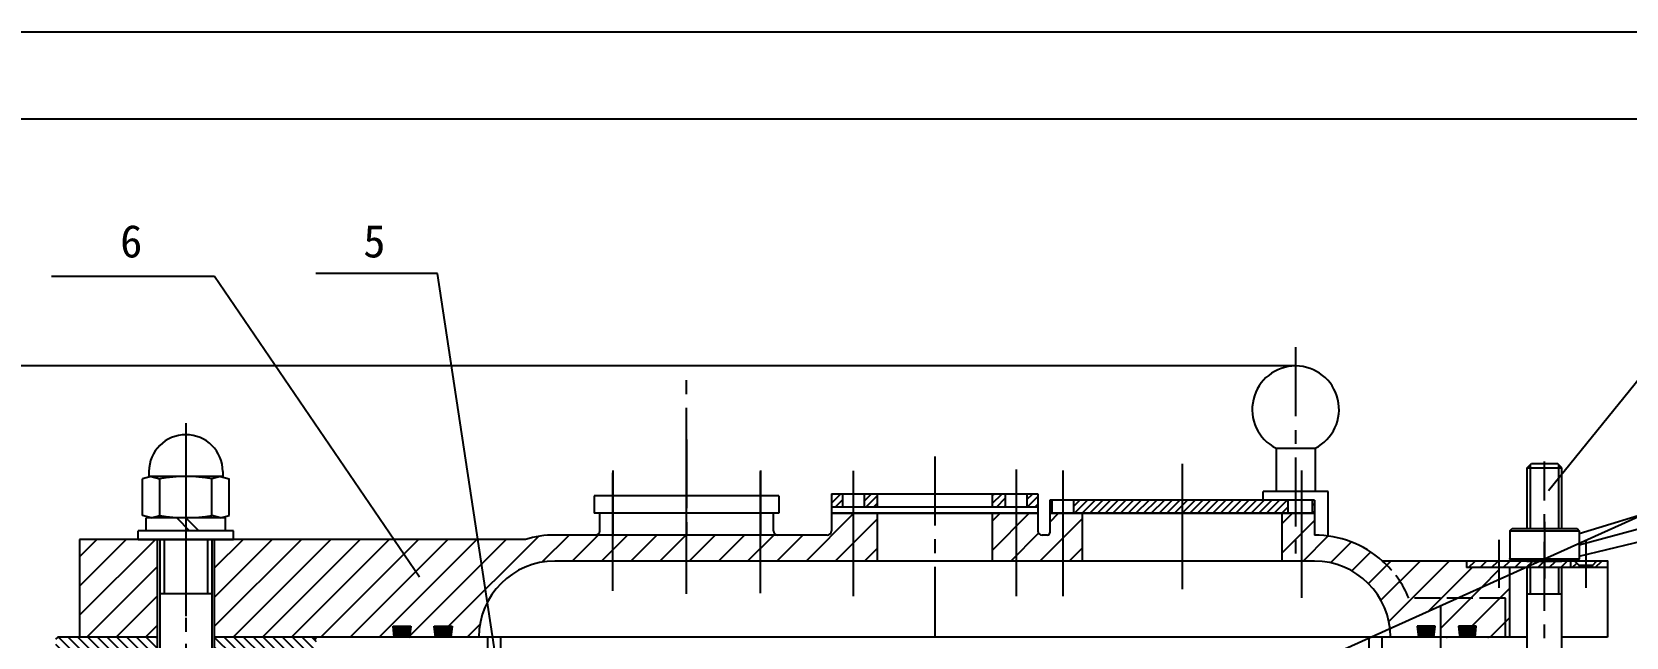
# Model space of a CAD drawing. Extents: x -2754 to 610, y -1664 to 712.
# Drawn here: x -1626 to -892, y 433 to 712 of the extents above; entities that cross this region are included whole.
import ezdxf

# ---------------------------------------------------------------- set-up
doc = ezdxf.new("R2010")
doc.units = 0
doc.linetypes.add('ACAD_ISO02W100', pattern=[15, 12, -3])
doc.linetypes.add('CENTER', pattern=[50.8, 31.75, -6.35, 6.35, -6.35])
doc.layers.get('0').update_dxf_attribs({"linetype": 'CONTINUOUS'})
doc.layers.get('DEFPOINTS').update_dxf_attribs({"linetype": 'CONTINUOUS'})
doc.layers.add('PART', color=3, linetype='CONTINUOUS')
doc.layers.add('SMPEN_THICK', color=7, linetype='CONTINUOUS')
doc.styles.get("Standard").update_dxf_attribs({"font": 'txt.shx', "height": 14})
doc.dimstyles.get("Standard").update_dxf_attribs({"dimscale": 5, "dimtxt": 4.5, "dimasz": 5.5, "dimexe": 4.25, "dimexo": 0.625, "dimgap": 2.2, "dimtad": 1, "dimdec": 4, "dimlfac": -1, "dimdsep": 46, "dimlunit": 6, "dimtxsty": 'Standard', "dimcen": 2.5, "dimclrd": 2, "dimclre": 2, "dimclrt": 2, "dimadec": 0, "dimazin": 0, "dimtfac": 1, "dimtdec": 4, "dimtmove": 0, "dimatfit": 3, "dimfxl": 1, "dimtolj": 1, "dimtzin": 0, "dimarcsym": 0})
pattern_1 = [(45, (-491.5141, -435.6493), (0.26516504, -0.26516504), []), (315, (-491.5141, -435.6493), (-0.26516504, -0.26516504), [])]
pattern_2 = [(45, (-1982.7546, -488.2038), (-1.767767, 1.767767), [])]

# ---------------------------------------------------------------- blocks, each defined once
blk = doc.blocks.new('*D13')
at = {"color": 2, "lineweight": -2, "transparency": 16777216}
for p, q in [((-1044.02, 557.98), (-2411.55, 557.98)), ((-2401.55, 545.98), (-2401.55, -621.88)), ((-2195.32, -633.88), (-2411.55, -633.88))]:
    blk.add_line(p, q, dxfattribs=at)
at = {"color": 2, "transparency": 16777216}
for points in [[(-2403.55, 545.98), (-2399.55, 545.98), (-2401.55, 557.98)], [(-2403.55, -621.88), (-2399.55, -621.88), (-2401.55, -633.88)]]:
    blk.add_solid(points, dxfattribs=at)
at = {"layer": 'DEFPOINTS', "color": 0, "transparency": 16777216}
for p in [(-1044.02, 557.98), (-2401.55, -633.88), (-2195.32, -633.88)]:
    blk.add_point(p, dxfattribs=at)
at = {"color": 2, "transparency": 16777216, "insert": (-2415.45, -35.78), "char_height": 15.8, "attachment_point": 5, "rotation": 90}
blk.add_mtext('\\A1;1192', dxfattribs=at)

msp = doc.modelspace()

# ---------------------------------------------------------------- hatches: boundary and pattern name
h = msp.add_hatch()
h.set_pattern_fill('ANSI31', color=256, scale=3, style=0)
h.paths.add_polyline_path([(-1183.81554, 468.12003), (-1172.81554, 468.12003), (-1172.81554, 490.12003), (-1183.81554, 490.12003)])
h.paths.add_polyline_path([(-1172.81554, 468.12003), (-1151.31554, 468.12003), (-1151.31554, 490.12003), (-1157.31554, 490.12003), (-1157.31554, 481.12003, -0.414213562), (-1158.31554, 480.12003), (-1160.81554, 480.12003, -0.414213562), (-1162.81554, 482.12003), (-1162.81554, 490.12003), (-1172.81554, 490.12003)])
h.paths.add_polyline_path([(-1151.31554, 468.12003), (-1142.31554, 468.12003), (-1142.31554, 490.12003), (-1151.31554, 490.12003)])
h.paths.add_polyline_path([(-1236.81554, 490.12003), (-1247.81554, 490.12003), (-1247.81554, 468.12003), (-1236.81554, 468.12003)])
h.paths.add_polyline_path([(-1247.81554, 468.12003), (-1247.81554, 490.12003), (-1257.81554, 490.12003), (-1257.81554, 482.12003, -0.414213562), (-1259.81554, 480.12003), (-1290.63089, 480.12003), (-1290.63089, 468.12003)])
h.paths.add_polyline_path([(-1324.63089, 480.12003), (-1324.63089, 468.12003), (-1290.63089, 468.12003), (-1290.63089, 480.12003)])
h = msp.add_hatch()
h.set_pattern_fill('ANSI31', color=256, scale=3, style=0)
h.paths.add_polyline_path([(-1050.31554, 468.12003), (-1041.31554, 468.12003), (-1041.31554, 490.12003), (-1050.31554, 490.12003)])
h.paths.add_polyline_path([(-1035.31554, 480.12003), (-1035.31554, 490.12003), (-1041.31554, 490.12003), (-1041.31554, 468.12003), (-1035.31554, 468.12003, -0.38094264), (-1000.54638, 437.13319), (-969.46635, 451.12003), (-991.89895, 451.12003, 0.112227087), (-1003.94676, 468.12003, 0.184744747)])
h.paths.add_polyline_path([(-968.96554, 438.12003), (-960.76554, 438.12003), (-961.31554, 433.12003), (-947.31554, 433.12003), (-947.31554, 451.12003), (-969.46635, 451.12003), (-977.31554, 447.58768), (-977.31554, 433.12003), (-968.41554, 433.12003)])
h.paths.add_polyline_path([(-969.46635, 451.12003), (-950.31554, 459.7384), (-950.31554, 465.12003), (-965.31554, 465.12003), (-965.31554, 468.12003), (-1003.94676, 468.12003, -0.112227087), (-991.89895, 451.12003)])
h.paths.add_polyline_path([(-945.31554, 461.98854), (-969.46635, 451.12003), (-947.31554, 451.12003), (-947.31554, 433.12003), (-945.31554, 433.12003)])
h = msp.add_hatch()
h.set_pattern_fill('ANSI31', color=256, scale=3, style=0)
h.paths.add_polyline_path([(-1568.56554, 478.12003), (-1577.31554, 478.12003), (-1604.31554, 478.12003), (-1604.31554, 433.12003), (-1568.56554, 433.12003)])
h = msp.add_hatch()
h.set_pattern_fill('ANSI31', color=256, scale=3, style=0)
h.paths.add_polyline_path([(-1385.31554, 468.12003), (-1358.63089, 468.12003), (-1358.63089, 480.12003), (-1366.63089, 480.12003), (-1385.31554, 480.12003, 0.073324617), (-1398.8802, 478.12003), (-1542.06554, 478.12003), (-1542.06554, 433.12003), (-1459.31554, 433.12003), (-1459.86554, 438.12003), (-1451.66554, 438.12003), (-1452.21554, 433.12003), (-1440.31554, 433.12003), (-1440.86554, 438.12003), (-1432.66554, 438.12003), (-1433.21554, 433.12003), (-1420.31554, 433.12003, -0.414213562)])
h.paths.add_polyline_path([(-1324.63089, 480.12003), (-1358.63089, 480.12003), (-1358.63089, 479.55282), (-1358.63089, 468.12003), (-1324.63089, 468.12003)])
h = msp.add_hatch()
h.set_pattern_fill('ANSI31', color=256, angle=90, style=0)
h.paths.add_polyline_path([(-1614.31554, 433.12003), (-1615.31554, 432.12003), (-1615.31554, 426.12003), (-1614.31554, 425.12003), (-1568.56554, 425.12003), (-1568.56554, 433.12003)])
h.paths.add_polyline_path([(-1542.06554, 433.12003), (-1542.06554, 425.12003), (-1496.31554, 425.12003), (-1495.31554, 426.12003), (-1495.31554, 432.12003), (-1496.31554, 433.12003)])
at = {"layer": 'SMPEN_THICK'}
h = msp.add_hatch(dxfattribs=at)
h.set_pattern_fill('ANSI31', color=256, scale=20, style=0)
h.set_pattern_definition(pattern_2)
h.paths.add_polyline_path([(-1257.81554, 493.12003), (-1252.81554, 493.12003), (-1252.81554, 499.12003), (-1257.81554, 499.12003)])
h.paths.add_polyline_path([(-1236.81554, 499.12003), (-1242.81554, 499.12003), (-1242.81554, 493.12003), (-1236.81554, 493.12003)])
h.paths.add_polyline_path([(-1183.81554, 499.12003), (-1183.81554, 493.12003), (-1177.81554, 493.12003), (-1177.81554, 499.12003)])
h.paths.add_polyline_path([(-1167.81554, 499.12003), (-1167.81554, 493.12003), (-1162.81554, 493.12003), (-1162.81554, 499.12003)])
h = msp.add_hatch(dxfattribs=at)
h.set_pattern_fill('ANSI31', color=256, scale=20, style=0)
h.set_pattern_definition(pattern_2)
h.paths.add_polyline_path([(-1035.31554, 496.12003), (-1036.31554, 496.12003), (-1036.31554, 490.12003), (-1035.31554, 490.12003)])
h.paths.add_polyline_path([(-1047.59963, 496.12003), (-1096.31554, 496.12003), (-1096.31554, 490.12003), (-1047.59963, 490.12003)])
h.paths.add_polyline_path([(-1096.31554, 496.12003), (-1146.31554, 496.12003), (-1146.31554, 490.12003), (-1096.31554, 490.12003)])
h.paths.add_polyline_path([(-1156.31554, 496.12003), (-1157.31554, 496.12003), (-1157.31554, 490.12003), (-1156.31554, 490.12003)])
h = msp.add_hatch(dxfattribs=at)
h.set_pattern_fill('ANSI31', color=256, scale=30, angle=90, style=0)
h.set_pattern_definition([(45, (-491.514, -435.6493), (2.65165, -2.65165), [])])
h.paths.add_polyline_path([(-900.31554, 465.12003), (-900.31554, 468.12003), (-905.31554, 468.12003), (-907.26881, 466.12003), (-907.31554, 466.12003), (-907.31554, 465.12003)])
h.paths.add_polyline_path([(-913.31554, 465.12003), (-913.31554, 466.12003), (-913.36227, 466.12003), (-915.31554, 468.12003), (-917.31554, 468.12003), (-917.31554, 465.12003)])
h.paths.add_polyline_path([(-917.31554, 465.12003), (-917.31554, 468.12003), (-950.31554, 468.12003), (-950.31554, 465.12003)])
h.paths.add_polyline_path([(-965.31554, 468.12003), (-965.31554, 465.12003), (-950.31554, 465.12003), (-950.31554, 468.12003)])
h = msp.add_hatch(dxfattribs=at)
h.set_pattern_fill('ANSI37', color=256, scale=3, angle=90, style=0)
h.set_pattern_definition(pattern_1)
h.paths.add_polyline_path([(-1452.21554, 433.12003), (-1451.66554, 438.12003), (-1459.86554, 438.12003), (-1459.31554, 433.12003)])
h = msp.add_hatch(dxfattribs=at)
h.set_pattern_fill('ANSI37', color=256, scale=3, angle=90, style=0)
h.set_pattern_definition(pattern_1)
h.paths.add_polyline_path([(-1433.21554, 433.12003), (-1432.66554, 438.12003), (-1440.86554, 438.12003), (-1440.31554, 433.12003)])
h = msp.add_hatch(dxfattribs=at)
h.set_pattern_fill('ANSI37', color=256, scale=3, angle=90, style=0)
h.set_pattern_definition(pattern_1)
h.paths.add_polyline_path([(-980.31554, 433.12003), (-979.76554, 438.12003), (-987.96554, 438.12003), (-987.41554, 433.12003)])
h = msp.add_hatch(dxfattribs=at)
h.set_pattern_fill('ANSI37', color=256, scale=3, angle=90, style=0)
h.set_pattern_definition(pattern_1)
h.paths.add_polyline_path([(-968.96554, 438.12003), (-968.41554, 433.12003), (-961.31554, 433.12003), (-960.76554, 438.12003)])

# ---------------------------------------------------------------- linework, layer by layer
at = {"color": 6}
msp.add_line((-2754.49064, 711.83857), (609.50936, 711.83857), dxfattribs=at)
at = {"color": 4}
for p, q in [((-2654.49064, 671.83857), (569.50936, 671.83857)), ((-1053.01722, 520.12003), (-1053.01722, 500.12003)), ((-1053.01722, 520.12003), (-1035.01722, 520.12003)), ((-1035.01722, 520.12003), (-1035.01722, 500.12003)), ((-937.31554, 511.12003), (-935.31554, 513.12003)), ((-937.31554, 511.12003), (-921.31554, 511.12003)), ((-937.31554, 483.12003), (-937.31554, 511.12003)), ((-935.31554, 513.12003), (-923.31554, 513.12003)), ((-921.31554, 511.12003), (-923.31554, 513.12003)), ((-921.31554, 483.12003), (-921.31554, 511.12003)), ((-913.31554, 480.80149), (-824.65624, 507.97913)), ((-1029.01722, 500.12003), (-1059.01722, 500.12003)), ((-1059.01722, 496.12003), (-1059.01722, 500.12003)), ((-1029.01722, 479.69611), (-1029.01722, 500.12003)), ((-1367.13089, 498.12003), (-1367.13089, 490.12003)), ((-1324.63089, 498.12003), (-1367.13089, 498.12003)), ((-1282.13089, 498.12003), (-1324.63089, 498.12003)), ((-1282.13089, 498.12003), (-1282.13089, 490.12003)), ((-1257.81554, 499.12003), (-1162.81554, 499.12003)), ((-1257.81554, 499.12003), (-1257.81554, 493.12003)), ((-1257.81554, 493.12003), (-1257.81554, 482.12003)), ((-1257.81554, 493.12003), (-1162.81554, 493.12003)), ((-1252.81554, 499.12003), (-1252.81554, 493.12003)), ((-1242.81554, 499.12003), (-1242.81554, 493.12003)), ((-1236.81554, 499.12003), (-1236.81554, 493.12003)), ((-1183.81554, 499.12003), (-1183.81554, 493.12003)), ((-1177.81554, 499.12003), (-1177.81554, 493.12003)), ((-1167.81554, 499.12003), (-1167.81554, 493.12003)), ((-1162.81554, 499.12003), (-1162.81554, 493.12003)), ((-1162.81554, 493.12003), (-1162.81554, 482.12003)), ((-1035.31554, 496.12003), (-1157.31554, 496.12003)), ((-1157.31554, 496.12003), (-1157.31554, 490.12003)), ((-1156.31554, 496.12003), (-1156.31554, 490.12003)), ((-1146.31554, 496.12003), (-1146.31554, 490.12003)), ((-1047.59963, 496.12003), (-1047.59963, 490.12003)), ((-1036.31554, 496.12003), (-1036.31554, 490.12003)), ((-1035.31554, 496.12003), (-1035.31554, 490.12003)), ((-913.31554, 470.43857), (-820.3723, 492.6284)), ((-1329.63089, 490.12003), (-1367.13089, 490.12003)), ((-1364.63089, 482.12003), (-1364.63089, 490.12003)), ((-1282.13089, 490.12003), (-1329.63089, 490.12003)), ((-1284.63089, 482.12003), (-1284.63089, 490.12003)), ((-1162.81554, 490.12003), (-1257.81554, 490.12003)), ((-1257.81554, 490.12003), (-1162.81554, 490.12003)), ((-1236.81554, 490.12003), (-1236.81554, 468.12003)), ((-1183.81554, 490.12003), (-1183.81554, 468.12003)), ((-1157.31554, 490.12003), (-1157.31554, 481.12003)), ((-1157.31554, 490.12003), (-1035.31554, 490.12003)), ((-1035.31554, 490.12003), (-1157.31554, 490.12003)), ((-1142.31554, 490.12003), (-1142.31554, 468.12003)), ((-1050.31554, 490.12003), (-1050.31554, 468.12003)), ((-1035.31554, 490.12003), (-1035.31554, 480.12003)), ((-1604.31554, 478.12003), (-1604.31554, 433.12003)), ((-1398.8802, 478.12003), (-1604.31554, 478.12003)), ((-1568.56554, 478.12003), (-1568.56554, 425.12003)), ((-1567.31554, 478.12003), (-1567.31554, 425.12003)), ((-1543.31554, 478.12003), (-1543.31554, 425.12003)), ((-1542.06554, 425.12003), (-1542.06554, 478.12003)), ((-1366.63089, 480.12003), (-1385.31554, 480.12003)), ((-1259.81554, 480.12003), (-1366.63089, 480.12003)), ((-1158.31554, 480.12003), (-1160.81554, 480.12003)), ((-945.31554, 482.12003), (-944.31554, 483.12003)), ((-945.31554, 482.12003), (-945.31554, 469.12003)), ((-945.31554, 482.12003), (-913.31554, 482.12003)), ((-944.31554, 483.12003), (-914.31554, 483.12003)), ((-914.31554, 483.12003), (-913.31554, 482.12003)), ((-913.31554, 482.12003), (-913.31554, 469.12003)), ((-1035.31554, 468.12003), (-1385.31554, 468.12003)), ((-900.31554, 468.12003), (-1003.94676, 468.12003)), ((-965.31554, 468.12003), (-965.31554, 465.12003)), ((-900.31554, 465.12003), (-965.31554, 465.12003)), ((-945.31554, 469.12003), (-944.31554, 468.12003)), ((-945.31554, 469.12003), (-913.31554, 469.12003)), ((-945.31554, 433.12003), (-945.31554, 465.12003)), ((-937.31554, 468.12003), (-921.31554, 468.12003)), ((-937.31554, 401.76805), (-937.31554, 465.12003)), ((-935.81554, 453.12003), (-935.81554, 465.12003)), ((-922.81554, 453.12003), (-922.81554, 465.12003)), ((-921.31554, 401.76805), (-921.31554, 465.12003)), ((-917.31554, 468.12003), (-917.31554, 465.12003)), ((-915.31554, 468.12003), (-913.36227, 466.12003)), ((-914.31554, 468.12003), (-913.31554, 469.12003)), ((-907.26881, 466.12003), (-913.36227, 466.12003)), ((-913.31554, 466.12003), (-913.31554, 465.12003)), ((-907.31554, 466.12003), (-907.31554, 465.12003)), ((-905.31554, 468.12003), (-907.26881, 466.12003)), ((-900.31554, 468.12003), (-900.31554, 433.12003)), ((-900.31554, 468.12003), (-900.31554, 465.12003)), ((-1543.31554, 453.12003), (-1567.31554, 453.12003)), ((-937.31554, 453.12003), (-921.31554, 453.12003)), ((-1459.31554, 433.12003), (-1459.86554, 438.12003)), ((-1459.86554, 438.12003), (-1451.66554, 438.12003)), ((-1451.66554, 438.12003), (-1452.21554, 433.12003)), ((-1440.86554, 438.12003), (-1432.66554, 438.12003)), ((-1440.31554, 433.12003), (-1440.86554, 438.12003)), ((-1432.66554, 438.12003), (-1433.21554, 433.12003)), ((-987.96554, 438.12003), (-987.41554, 433.12003)), ((-979.76554, 438.12003), (-987.96554, 438.12003)), ((-980.31554, 433.12003), (-979.76554, 438.12003)), ((-960.76554, 438.12003), (-968.96554, 438.12003)), ((-968.96554, 438.12003), (-968.41554, 433.12003)), ((-961.31554, 433.12003), (-960.76554, 438.12003)), ((-1614.31554, 433.12003), (-1615.31554, 432.12003)), ((-1568.56554, 433.12003), (-1614.31554, 433.12003)), ((-1568.56554, 433.12003), (-1604.31554, 433.12003)), ((-1324.63089, 433.12003), (-1542.06554, 433.12003)), ((-1496.31554, 433.12003), (-1495.31554, 432.12003)), ((-937.31554, 433.12003), (-1324.63089, 433.12003)), ((-900.31554, 433.12003), (-921.31554, 433.12003))]:
    msp.add_line(p, q, dxfattribs=at)
for p, q in [((-1542.12119, 599.16804), (-1617.2281, 599.16804)), ((-1439.36383, 600.53863), (-1495.37901, 600.53863)), ((-947.31554, 433.12003), (-947.31554, 451.12003))]:
    msp.add_line(p, q)
at = {"color": 1}
for p, q in [((-1447.65045, 460.73695), (-1542.12119, 599.16804)), ((-1393.09042, 295.24898), (-1439.36383, 600.53863)), ((-927.45065, 500.62813), (-850.4584, 595.97506)), ((-1074.24311, 403.9677), (-758.08871, 546.24558))]:
    msp.add_line(p, q, dxfattribs=at)
at = {"linetype": 'CENTER', "ltscale": 2}
for p, q in [((-1555.31554, 531.59964), (-1555.31554, 405.56673)), ((-1358.63089, 454.3862), (-1358.63089, 508.74986)), ((-1324.63089, 453.05448), (-1324.63089, 508.40533)), ((-1290.63089, 453.40601), (-1290.63089, 509.36154)), ((-1247.81554, 509.65149), (-1247.81554, 451.97081)), ((-1172.81554, 510.29606), (-1172.81554, 451.97081)), ((-1151.31554, 509.84076), (-1151.31554, 451.90924)), ((-1096.31554, 512.93066), (-1096.31554, 455.14902)), ((-1041.31554, 509.84076), (-1041.31554, 451.26806))]:
    msp.add_line(p, q, dxfattribs=at)
at = {"linetype": 'ACAD_ISO02W100'}
msp.add_line((-947.31554, 451.12003), (-991.89895, 451.12003), dxfattribs=at)
at = {"color": 4}
for centre, radius, start, end in [((-1044.01722, 537.9806), 20, 296.74368395, 243.25631605), ((-1385.31554, 433.12003), 47, 90, 106.77474426), ((-1366.63089, 482.12003), 2, 270, 0), ((-1282.63089, 482.12003), 2, 180, 270), ((-1259.81554, 482.12003), 2, 270, 0), ((-1160.81554, 482.12003), 2, 180, 270), ((-1158.31554, 481.12003), 1, 270, 360), ((-1035.31554, 433.12003), 47, 48.13169377, 90), ((-1385.31554, 433.12003), 35, 90, 180), ((-1035.31554, 433.12003), 35, 0, 90)]:
    msp.add_arc(centre, radius, start, end, dxfattribs=at)
at = {"linetype": 'ACAD_ISO02W100'}
msp.add_arc((-1035.31554, 433.12003), 47, 22.51831413, 48.13169377, dxfattribs=at)
at = {"color": 4}
for p in [(-945.31554, 469.12003), (-937.31554, 468.12003), (-915.31554, 468.12003), (-913.31554, 469.12003), (-913.31554, 469.12003), (-905.31554, 468.12003), (-900.31554, 468.12003), (-900.31554, 468.12003), (-900.31554, 468.12003), (-974.31554, 433.12003), (-955.31554, 433.12003)]:
    msp.add_point(p, dxfattribs=at)
at = {"layer": 'DEFPOINTS', "color": 0, "linetype": 'ByBlock'}
msp.add_point((-913.31554, 475.62003), dxfattribs=at)
at = {"layer": 'PART', "color": 5, "linetype": 'Continuous'}
msp.add_line((-1496.31554, 433.12003), (-1542.06554, 433.12003), dxfattribs=at)
at = {"layer": 'SMPEN_THICK', "linetype": 'CENTER'}
for p, q in [((-1044.01722, 566.59193), (-1044.01722, 471.66252)), ((-1324.63089, 506.92302), (-1324.63089, 551.80669)), ((-1555.31554, 530.83883), (-1555.31554, 138.52218)), ((-1324.63089, 524.17911), (-1324.63089, 480.2138)), ((-1210.31554, 516.27471), (-1210.31554, -420.44364)), ((-1358.63089, 509.85114), (-1358.63089, 487.53828)), ((-1358.63089, 508.01938), (-1358.63089, 480.57638)), ((-1290.63089, 509.85114), (-1290.63089, 487.23745)), ((-1290.63089, 508.01938), (-1290.63089, 481.23745)), ((-929.31554, 343.68439), (-929.31554, 513.98839)), ((-1358.63089, 500.96254), (-1358.63089, 479.55282)), ((-1290.63089, 506.63128), (-1290.63089, 480.21327)), ((-913.31554, 475.62003), (-817.86282, 501.56874)), ((-929.31554, 486.20598), (-929.31554, 460.07065)), ((-950.31554, 477.93958), (-950.31554, 455.87128)), ((-910.31554, 477.93958), (-910.31554, 455.87128))]:
    msp.add_line(p, q, dxfattribs=at)
at = {"layer": 'SMPEN_THICK', "color": 4}
for p, q in [((-1571.31554, 507.12003), (-1575.31554, 506.04823)), ((-1572.31554, 509.34225), (-1572.31554, 506.85208)), ((-1538.31554, 507.12003), (-1572.31554, 507.12003)), ((-1571.31554, 507.12003), (-1567.31554, 506.04823)), ((-1539.31554, 507.12003), (-1543.31554, 506.04823)), ((-1539.31554, 507.12003), (-1535.31554, 506.04823)), ((-1538.31554, 509.34225), (-1538.31554, 506.85208)), ((-1575.31554, 489.19182), (-1575.31554, 506.04823)), ((-1567.31554, 489.19182), (-1567.31554, 506.04823)), ((-1543.31554, 489.19182), (-1543.31554, 506.04823)), ((-1535.31554, 489.19182), (-1535.31554, 506.04823)), ((-1571.31554, 488.12003), (-1575.31554, 489.19182)), ((-1537.06554, 488.12003), (-1573.56554, 488.12003)), ((-1573.56554, 482.12003), (-1573.56554, 488.12003)), ((-1571.31554, 488.12003), (-1567.31554, 489.19182)), ((-1559.52968, 488.12003), (-1553.61056, 482.12003)), ((-1555.31554, 488.12003), (-1549.39642, 482.12003)), ((-1539.31554, 488.12003), (-1543.31554, 489.19182)), ((-1539.31554, 488.12003), (-1535.31554, 489.19182)), ((-1537.06554, 482.12003), (-1537.06554, 488.12003)), ((-1577.31554, 478.12003), (-1577.31554, 482.12003)), ((-1533.31554, 482.12003), (-1577.31554, 482.12003)), ((-1533.31554, 478.12003), (-1533.31554, 482.12003)), ((-977.31554, 447.58768), (-977.31554, 187.07911)), ((-1416.31554, 433.12003), (-1416.31554, 133.12003)), ((-1410.31554, 433.12003), (-1410.31554, 133.12003)), ((-1010.31554, 433.12003), (-1010.31554, 139.12003)), ((-1004.31554, 433.12003), (-1004.31554, 143.12003))]:
    msp.add_line(p, q, dxfattribs=at)
at = {"layer": 'SMPEN_THICK'}
for p, q in [((-935.81554, 483.12003), (-935.81554, 512.62003)), ((-922.81554, 483.12003), (-922.81554, 512.62003)), ((-1577.31554, 478.12003), (-1533.31554, 478.12003)), ((-1565.31554, 478.12003), (-1565.31554, 453.12003)), ((-1545.31554, 478.12003), (-1545.31554, 453.12003))]:
    msp.add_line(p, q, dxfattribs=at)
at = {"layer": 'SMPEN_THICK', "color": 4}
for centre, radius, start, end in [((-1555.31554, 509.34225), 17, 360, 180), ((-1555.31554, 439.40721), 67.71281, 79.79218128, 100.20781872), ((-1555.31554, 555.83284), 67.71281, 259.79218128, 280.20781872)]:
    msp.add_arc(centre, radius, start, end, dxfattribs=at)

# ---------------------------------------------------------------- texts
at = {"color": 2, "linetype": 'ByBlock', "char_height": 15, "attachment_point": 5}
for s, insert in [('{\\f仿宋_GB2312|b0|i0|c134|p49;6}', (-1580.50763, 615.33774)), ('{\\f仿宋_GB2312|b0|i0|c134|p49;5}', (-1468.47727, 615.33774))]:
    msp.add_mtext(s, dxfattribs=dict(at, insert=insert))

# ---------------------------------------------------------------- dimensions: what is measured, and where the dimension line sits
dim = msp.add_linear_dim(base=(-2401.54934, -633.87997), p1=(-1044.01722, 557.9806), p2=(-2195.31554, -633.87997), angle=90, text='1192', dimstyle='Standard', override={"dimscale": 4, "dimtxt": 3.5, "dimasz": 3, "dimexe": 2.5, "dimexo": 0, "dimgap": 1.5, "dimlfac": 1, "dimlunit": 2, "dimcen": 0.09, "dimtp": 0.2, "dimtfac": 0.66667, "dimatfit": 2, "dimtvp": 5, "dimtzin": 8})
dim.commit()
dim.dimension.update_dxf_attribs({"geometry": '*D13', "text_midpoint": (-2401.54934, -35.78066), "dimtype": 160})

doc.saveas('drawing.dxf')
